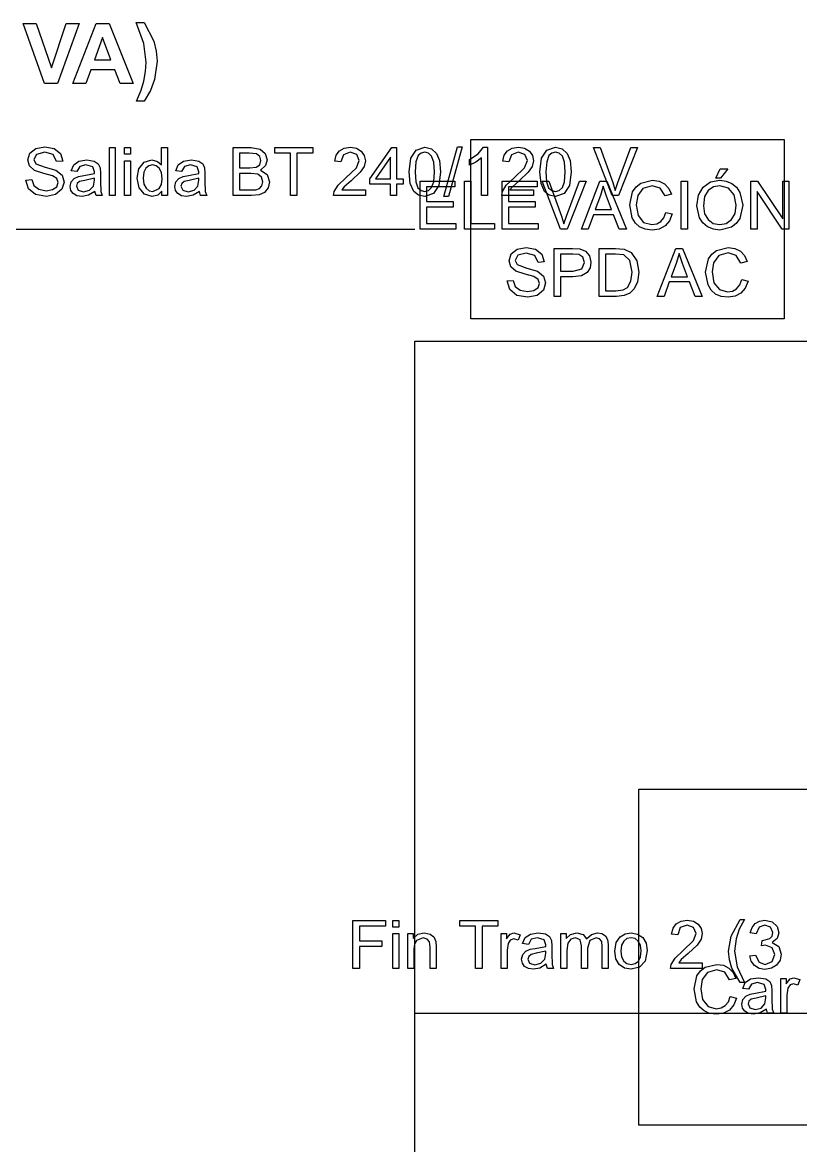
# Model space of a CAD drawing. Extents: x 10 to 410, y -78 to 290.
# Drawn here: x 195 to 264.5, y 190.2 to 290.5 of the extents above; entities that cross this region are included whole.
import ezdxf

# ---------------------------------------------------------------- set-up
doc = ezdxf.new("R2010")
doc.units = 0

msp = doc.modelspace()

# ---------------------------------------------------------------- linework, layer by layer
at = {"layer": 'Layer 1', "color": 7}
for points in [[(196.93604, 285), (195.01709, 290.368652), (196.19263, 290.368652), (197.55127, 286.395264), (198.86597, 290.368652), (200.01587, 290.368652), (198.09326, 285), (196.93604, 285)], [(202.72266, 275), (202.72266, 279.294922), (203.25, 279.294922), (203.25, 275), (202.72266, 275)], [(207.41895, 275), (207.41895, 275.392578), (207.05347, 275.04541), (206.54883, 274.929688), (205.86328, 275.134766), (205.37988, 275.706055), (205.20996, 276.552734), (205.36523, 277.396484), (205.83105, 277.979492), (206.52539, 278.181641), (207.02637, 278.061523), (207.38379, 277.753906), (207.38379, 279.294922), (207.9082, 279.294922), (207.9082, 275), (207.41895, 275)], [(213.78516, 275), (213.78516, 279.294922), (215.39648, 279.294922), (216.18457, 279.163086), (216.65039, 278.761719), (216.82031, 278.196289), (216.6709, 277.677734), (216.21973, 277.285156), (216.81738, 276.895508), (217.02832, 276.245117), (216.89941, 275.682617), (216.58594, 275.28418), (216.11426, 275.070312), (215.42285, 275), (213.78516, 275)], [(218.90332, 275), (218.90332, 278.788086), (217.48828, 278.788086), (217.48828, 279.294922), (220.89258, 279.294922), (220.89258, 278.788086), (219.47168, 278.788086), (219.47168, 275), (218.90332, 275)], [(227.84766, 275), (227.84766, 276.02832), (225.98437, 276.02832), (225.98437, 276.511719), (227.94434, 279.294922), (228.375, 279.294922), (228.375, 276.511719), (228.95508, 276.511719), (228.95508, 276.02832), (228.375, 276.02832), (228.375, 275), (227.84766, 275)], [(247.61719, 275), (245.95312, 279.294922), (246.56836, 279.294922), (247.68457, 276.174805), (247.91016, 275.47168), (248.1416, 276.174805), (249.30176, 279.294922), (249.88184, 279.294922), (248.2002, 275), (247.61719, 275)], [(204.07031, 275), (204.07031, 278.111328), (204.59766, 278.111328), (204.59766, 275), (204.07031, 275)], [(230.474609, 272), (230.474609, 276.294922), (233.580078, 276.294922), (233.580078, 275.788086), (231.042969, 275.788086), (231.042969, 274.472656), (233.418945, 274.472656), (233.418945, 273.96875), (231.042969, 273.96875), (231.042969, 272.506836), (233.679688, 272.506836), (233.679688, 272), (230.474609, 272)], [(234.441406, 272), (234.441406, 276.294922), (235.009766, 276.294922), (235.009766, 272.506836), (237.125, 272.506836), (237.125, 272), (234.441406, 272)], [(237.813477, 272), (237.813477, 276.294922), (240.918945, 276.294922), (240.918945, 275.788086), (238.381836, 275.788086), (238.381836, 274.472656), (240.757813, 274.472656), (240.757813, 273.96875), (238.381836, 273.96875), (238.381836, 272.506836), (241.018555, 272.506836), (241.018555, 272), (237.813477, 272)], [(243.03125, 272), (241.367188, 276.294922), (241.982422, 276.294922), (243.098633, 273.174805), (243.324219, 272.47168), (243.555664, 273.174805), (244.71582, 276.294922), (245.295898, 276.294922), (243.614258, 272), (243.03125, 272)], [(244.888672, 272), (246.538086, 276.294922), (247.150391, 276.294922), (248.908203, 272), (248.260742, 272), (247.759766, 273.300781), (245.963867, 273.300781), (245.492188, 272), (244.888672, 272)], [(253.791992, 272), (253.791992, 276.294922), (254.360352, 276.294922), (254.360352, 272), (253.791992, 272)], [(260.023437, 272), (260.023437, 276.294922), (260.606445, 276.294922), (262.862305, 272.922852), (262.862305, 276.294922), (263.407227, 276.294922), (263.407227, 272), (262.824219, 272), (260.568359, 275.375), (260.568359, 272), (260.023437, 272)], [(238.26562, 267.379883), (238.80176, 267.426758), (238.97754, 266.896484), (239.41113, 266.5625), (240.07031, 266.436523), (240.64453, 266.533203), (241.01367, 266.796875), (241.13672, 267.166016), (241.01953, 267.517578), (240.63281, 267.772461), (239.86816, 267.980469), (239.03906, 268.25), (238.5791, 268.648438), (238.42969, 269.18457), (238.61426, 269.791016), (239.15332, 270.22168), (239.94141, 270.368164), (240.78223, 270.212891), (241.34473, 269.761719), (241.55566, 269.084961), (241.01074, 269.043945), (240.71191, 269.659179), (239.96484, 269.867187), (239.21191, 269.676757), (238.97754, 269.222656), (239.14453, 268.841796), (240, 268.534179), (240.95215, 268.261718), (241.50586, 267.822265), (241.68457, 267.21289), (241.48828, 266.565429), (240.92285, 266.09375), (240.09668, 265.926757), (239.11816, 266.096679), (238.5, 266.606445), (238.26562, 267.379883), (238.26562, 267.379883)], [(242.46094, 266), (242.46094, 270.294922), (244.08105, 270.294922), (244.73437, 270.253906), (245.26465, 270.051757), (245.60742, 269.638671), (245.73926, 269.052734), (245.6521, 268.54663), (245.39062, 268.124023), (244.901365, 267.840576), (244.13086, 267.746093), (243.0293, 267.746093), (243.0293, 266), (242.46094, 266)], [(243.0293, 268.25293), (244.13965, 268.25293), (244.92187, 268.458008), (245.15332, 269.035156), (245.01562, 269.495117), (244.6582, 269.75), (244.12793, 269.788086), (243.0293, 269.788086), (243.0293, 268.25293)], [(246.46289, 266), (246.46289, 270.294922), (247.94238, 270.294922), (248.70703, 270.233398), (249.33691, 269.925781), (249.84375, 269.190429), (250.01367, 268.170898), (249.89941, 267.30371), (249.60645, 266.676757), (249.21387, 266.287109), (248.70117, 266.073242), (248.0127, 266), (246.46289, 266)], [(251.66016, 266), (253.30957, 270.294922), (253.92187, 270.294922), (255.67969, 266), (255.03223, 266), (254.53125, 267.300781), (252.73535, 267.300781), (252.26367, 266), (251.66016, 266)], [(224.481445, 206), (224.481445, 210.294922), (227.378906, 210.294922), (227.378906, 209.788086), (225.049805, 209.788086), (225.049805, 208.458008), (227.06543, 208.458008), (227.06543, 207.951172), (225.049805, 207.951172), (225.049805, 206), (224.481445, 206)], [(235.438477, 206), (235.438477, 209.788086), (234.023438, 209.788086), (234.023438, 210.294922), (237.427734, 210.294922), (237.427734, 209.788086), (236.006836, 209.788086), (236.006836, 206), (235.438477, 206)], [(228.052734, 206), (228.052734, 209.111328), (228.580078, 209.111328), (228.580078, 206), (228.052734, 206)], [(229.382812, 206), (229.382812, 209.111328), (229.857422, 209.111328), (229.857422, 208.668945), (230.276367, 209.053467), (230.847656, 209.181641), (231.363281, 209.079102), (231.717773, 208.81543), (231.881836, 208.425781), (231.911133, 207.913086), (231.911133, 206), (231.383789, 206), (231.383789, 207.892578), (231.322265, 208.373047), (231.102539, 208.62793), (230.736328, 208.72461), (230.15332, 208.510743), (229.970947, 208.200929), (229.910156, 207.69922), (229.910156, 206), (229.382812, 206)], [(237.714844, 206), (237.714844, 209.111328), (238.189453, 209.111328), (238.189453, 208.639648), (238.523438, 209.076172), (238.863281, 209.181641), (239.405273, 209.011719), (239.223633, 208.522461), (238.836914, 208.636719), (238.526367, 208.53125), (238.330078, 208.244141), (238.242187, 207.628906), (238.242187, 206), (237.714844, 206)], [(243.055664, 206), (243.055664, 209.111328), (243.527344, 209.111328), (243.527344, 208.674805), (243.916992, 209.041016), (244.470703, 209.181641), (245.036133, 209.038086), (245.349609, 208.636719), (245.774414, 209.045411), (246.310547, 209.181641), (246.71997, 209.117188), (247.022461, 208.923828), (247.209228, 208.599365), (247.271484, 208.135742), (247.271484, 206), (246.74707, 206), (246.74707, 207.959961), (246.69434, 208.414063), (246.50977, 208.639648), (246.193363, 208.724608), (245.648442, 208.504882), (245.431645, 207.807616), (245.431645, 206), (244.904301, 206), (244.904301, 208.021484), (244.775395, 208.548828), (244.35352, 208.724609), (243.940434, 208.607422), (243.667973, 208.264648), (243.583013, 207.614258), (243.583013, 206), (243.055664, 206)], [(262.71094, 202), (262.71094, 205.111328), (263.18555, 205.111328), (263.18555, 204.639648), (263.51953, 205.076172), (263.85937, 205.181641), (264.40137, 205.011719), (264.21973, 204.522461), (263.83301, 204.636719), (263.52246, 204.53125), (263.32617, 204.244141), (263.23827, 203.628906), (263.23827, 202), (262.71094, 202)]]:
    msp.add_lwpolyline(points, close=True, dxfattribs=at)
for points in [[(204.85352, 285), (203.67432, 285), (203.20557, 286.219482), (201.05957, 286.219482), (200.61646, 285), (199.46655, 285), (201.55762, 290.368652), (202.70386, 290.368652), (204.85352, 285)], [(205.1355, 283.421631), (205.56396, 284.421387), (205.79468, 285.223389), (205.95215, 286.083984), (206.00345, 286.922607), (205.81668, 288.570557), (205.1282, 290.460205), (205.82767, 290.460205), (206.6846, 288.790283), (206.915315, 287.901306), (206.99222, 286.999512), (206.75052, 285.358887), (206.387055, 284.38385), (205.84598, 283.421631), (205.1355, 283.421631)], [(202.85767, 287.124023), (202.11792, 289.116211), (201.39282, 287.124023), (202.85767, 287.124023)], [(195.26953, 276.379883), (195.80566, 276.426758), (195.98145, 275.896484), (196.41504, 275.5625), (197.07422, 275.436523), (197.64844, 275.533203), (198.01758, 275.796875), (198.14062, 276.166016), (198.02344, 276.517578), (197.63672, 276.772461), (196.87207, 276.980469), (196.04297, 277.25), (195.58301, 277.648438), (195.43359, 278.184571), (195.61816, 278.791016), (196.15723, 279.22168), (196.94531, 279.368164), (197.78613, 279.212891), (198.34863, 278.761719), (198.55957, 278.084961), (198.01465, 278.043945), (197.71582, 278.65918), (196.96875, 278.867187), (196.21582, 278.676758), (195.98145, 278.222656), (196.14844, 277.841797), (197.00391, 277.53418), (197.95605, 277.261719), (198.50977, 276.822266), (198.68848, 276.212891), (198.49219, 275.56543), (197.92676, 275.09375), (197.10059, 274.926758), (196.12207, 275.09668), (195.50391, 275.606445), (195.26953, 276.379883), (195.26953, 276.379883)], [(204.07031, 278.688477), (204.07031, 279.294922), (204.59766, 279.294922), (204.59766, 278.688477), (204.07031, 278.688477)], [(214.35352, 277.490234), (215.28223, 277.490234), (215.82422, 277.540039), (216.14941, 277.753907), (216.26074, 278.128907), (216.1582, 278.503907), (215.86523, 278.726563), (215.21191, 278.788086), (214.35352, 278.788086), (214.35352, 277.490234)], [(225.5918, 275.506836), (225.5918, 275), (222.75293, 275), (222.81443, 275.366211), (223.16014, 275.9375), (223.85154, 276.587891), (224.79783, 277.496094), (225.04393, 278.131836), (224.81834, 278.65918), (224.23533, 278.875977), (223.62596, 278.647461), (223.39451, 278.014648), (222.85252, 278.070312), (222.985105, 278.604248), (223.27146, 278.993164), (223.697002, 279.232666), (224.24705, 279.3125), (224.80076, 279.226807), (225.22557, 278.969726), (225.495832, 278.585937), (225.58592, 278.120117), (225.48045, 277.613281), (225.12889, 277.088867), (224.31736, 276.333008), (223.70799, 275.791016), (223.48533, 275.506836), (225.5918, 275.506836)], [(229.49414, 277.118164), (229.64941, 278.342773), (230.11523, 279.060547), (230.89453, 279.3125), (231.50098, 279.171875), (231.93164, 278.770508), (232.19824, 278.131836), (232.29494, 277.118164), (232.13967, 275.896484), (231.67385, 275.178711), (230.89455, 274.926758), (230.34011, 275.038086), (229.91897, 275.37207), (229.600362, 276.07666), (229.49416, 277.118164), (229.49414, 277.118164)], [(230.03613, 277.118164), (230.097655, 276.237061), (230.28223, 275.708984), (230.559815, 275.44751), (230.89453, 275.360352), (231.228515, 275.448242), (231.50391, 275.711914), (231.690675, 276.239258), (231.75293, 277.118164), (231.690675, 278.000732), (231.50391, 278.527344), (231.22705, 278.788818), (230.88867, 278.875977), (230.56201, 278.799072), (230.30859, 278.568359), (230.104245, 278.009521), (230.03613, 277.118164), (230.03613, 277.118164)], [(232.58203, 274.926758), (233.82715, 279.368164), (234.24902, 279.368164), (233.00684, 274.926758), (232.58203, 274.926758)], [(236.48437, 275), (235.95703, 275), (235.95703, 278.360352), (235.45605, 277.99707), (234.90234, 277.724609), (234.90234, 278.234375), (235.67578, 278.738281), (236.14453, 279.3125), (236.48437, 279.3125), (236.48437, 275)], [(240.60645, 275.506836), (240.60645, 275), (237.76758, 275), (237.82908, 275.366211), (238.17478, 275.9375), (238.86619, 276.587891), (239.81248, 277.496094), (240.05857, 278.131836), (239.83299, 278.65918), (239.24998, 278.875977), (238.6406, 278.647461), (238.40916, 278.014648), (237.86717, 278.070312), (237.999755, 278.604248), (238.28611, 278.993164), (238.711648, 279.232666), (239.2617, 279.3125), (239.815408, 279.226807), (240.24021, 278.969726), (240.51048, 278.585937), (240.60057, 278.120117), (240.4951, 277.613281), (240.14353, 277.088867), (239.33201, 276.333008), (238.72264, 275.791016), (238.49998, 275.506836), (240.60645, 275.506836)], [(241.17187, 277.118164), (241.32715, 278.342773), (241.79297, 279.060547), (242.57227, 279.3125), (243.17871, 279.171875), (243.60937, 278.770508), (243.87598, 278.131836), (243.97268, 277.118164), (243.8174, 275.896484), (243.35158, 275.178711), (242.57229, 274.926758), (242.017842, 275.038086), (241.5967, 275.37207), (241.278092, 276.07666), (241.17189, 277.118164), (241.17187, 277.118164)], [(241.71387, 277.118164), (241.775393, 276.237061), (241.95996, 275.708984), (242.237548, 275.44751), (242.57227, 275.360352), (242.906253, 275.448242), (243.18164, 275.711914), (243.368405, 276.239258), (243.43066, 277.118164), (243.368405, 278.000732), (243.18164, 278.527344), (242.904788, 278.788818), (242.56641, 278.875977), (242.239745, 278.799072), (241.98633, 278.568359), (241.781985, 278.009521), (241.71387, 277.118164), (241.71387, 277.118164)], [(201.42773, 275.383789), (200.8623, 275.032227), (200.28223, 274.929688), (199.828857, 274.991943), (199.49414, 275.178711), (199.287597, 275.465088), (199.21875, 275.820312), (199.32129, 276.236328), (199.59375, 276.541016), (199.97461, 276.713867), (200.44336, 276.792969), (201.38379, 276.97461), (201.38679, 277.112305), (201.23737, 277.566407), (200.63679, 277.745118), (200.08601, 277.613282), (199.82527, 277.153321), (199.30964, 277.223633), (199.54109, 277.756836), (200.00691, 278.070312), (200.71296, 278.181641), (201.36042, 278.087891), (201.72663, 277.850586), (201.89069, 277.493164), (201.91709, 277.006836), (201.91709, 276.303711), (201.94929, 275.37207), (202.08405, 275), (201.53327, 275), (201.4278, 275.383789), (201.42773, 275.383789)], [(205.75195, 276.552734), (205.81494, 276.030518), (206.00391, 275.65918), (206.278565, 275.437256), (206.59863, 275.363281), (207.18457, 275.644531), (207.36694, 276.002686), (207.42773, 276.508789), (207.366207, 277.0625), (207.18164, 277.446289), (206.906985, 277.67041), (206.5752, 277.745117), (206.252197, 277.67334), (205.98633, 277.458008), (205.810545, 277.088135), (205.75195, 276.552734), (205.75195, 276.552734)], [(210.76758, 275.383789), (210.20215, 275.032227), (209.62207, 274.929688), (209.168697, 274.991943), (208.83398, 275.178711), (208.627437, 275.465088), (208.55859, 275.820312), (208.66113, 276.236328), (208.93359, 276.541016), (209.31445, 276.713867), (209.7832, 276.792969), (210.72363, 276.97461), (210.72663, 277.112305), (210.57722, 277.566407), (209.97663, 277.745118), (209.42585, 277.613282), (209.16511, 277.153321), (208.64948, 277.223633), (208.88093, 277.756836), (209.34675, 278.070312), (210.0528, 278.181641), (210.70027, 278.087891), (211.06648, 277.850586), (211.23054, 277.493164), (211.25694, 277.006836), (211.25694, 276.303711), (211.28914, 275.37207), (211.42391, 275), (210.87313, 275), (210.76766, 275.383789), (210.76758, 275.383789)], [(227.84766, 276.511719), (227.84766, 278.448242), (226.50293, 276.511719), (227.84766, 276.511719)], [(214.35352, 275.506836), (215.42285, 275.506836), (215.80957, 275.527344), (216.1377, 275.644531), (216.35449, 275.881836), (216.43949, 276.245117), (216.31645, 276.661133), (215.97367, 276.910156), (215.34672, 276.983398), (214.35356, 276.983398), (214.35352, 275.506836)], [(256.882812, 276.558593), (257.272461, 277.378905), (257.963867, 277.378905), (257.319336, 276.558593), (256.882812, 276.558593)], [(201.38383, 276.561523), (200.5225, 276.362305), (200.06254, 276.256836), (199.85453, 276.083984), (199.78133, 275.834961), (199.93953, 275.483398), (200.40828, 275.342773), (200.95028, 275.474609), (201.29891, 275.84082), (201.38391, 276.368164), (201.38383, 276.561523)], [(210.72368, 276.561523), (209.86235, 276.362305), (209.40239, 276.256836), (209.19439, 276.083984), (209.12109, 275.834961), (209.2793, 275.483398), (209.74805, 275.342773), (210.29004, 275.474609), (210.63867, 275.84082), (210.72367, 276.368164), (210.72368, 276.561523)], [(246.12793, 273.763672), (247.583984, 273.763672), (247.135742, 274.953125), (246.831055, 275.84375), (246.599609, 275.023438), (246.12793, 273.763672)], [(252.426758, 273.505859), (252.995117, 273.362305), (252.744629, 272.744873), (252.350586, 272.292969), (251.835693, 272.018311), (251.216797, 271.926758), (250.586914, 271.99707), (250.085937, 272.208008), (249.703613, 272.555176), (249.423828, 273.02832), (249.198242, 274.179688), (249.453125, 275.348633), (249.764404, 275.788818), (250.182617, 276.107422), (251.225586, 276.368164), (251.818848, 276.286133), (252.30957, 276.040039), (252.682373, 275.645264), (252.921875, 275.117188), (252.362305, 274.985352), (251.928711, 275.667969), (251.213867, 275.881836), (250.384766, 275.644531), (249.918945, 275.005859), (249.78418, 274.182617), (249.942383, 273.224609), (250.44043, 272.615234), (251.169922, 272.413086), (251.61084, 272.481934), (251.978516, 272.688477), (252.256103, 273.030518), (252.426758, 273.505859), (252.426758, 273.505859)], [(255.189453, 274.091797), (255.333008, 275.044678), (255.763672, 275.764648), (256.421387, 276.219482), (257.246094, 276.371094), (257.811523, 276.300049), (258.318359, 276.086914), (258.738769, 275.746338), (259.044922, 275.292969), (259.296875, 274.141602), (259.033203, 272.972656), (258.7146, 272.519287), (258.286133, 272.19043), (257.243164, 271.926758), (256.668945, 272), (256.15918, 272.219727), (255.739502, 272.566162), (255.435547, 273.019531), (255.189453, 274.091797), (255.189453, 274.091797)], [(255.775391, 274.083007), (255.879395, 273.388671), (256.191406, 272.858398), (256.663086, 272.524413), (257.240234, 272.413085), (257.824707, 272.525878), (258.294922, 272.864257), (258.606933, 273.409911), (258.710937, 274.14453), (258.532227, 275.058593), (258.013672, 275.665038), (257.249023, 275.881835), (256.687256, 275.777831), (256.208984, 275.465819), (255.883789, 274.913573), (255.775391, 274.083007), (255.775391, 274.083007)], [(247.03125, 266.506836), (247.94824, 266.506836), (248.61328, 266.585938), (249, 266.808594), (249.31348, 267.350586), (249.42773, 268.179688), (249.20508, 269.213868), (248.66895, 269.700196), (247.93359, 269.788087), (247.03125, 269.788087), (247.03125, 266.506836)], [(252.89941, 267.763672), (254.35547, 267.763672), (253.90723, 268.953125), (253.60254, 269.84375), (253.37109, 269.023438), (252.89941, 267.763672)], [(259.19824, 267.505859), (259.7666, 267.362305), (259.516112, 266.744873), (259.12207, 266.292969), (258.607177, 266.018311), (257.98828, 265.926758), (257.3584, 265.99707), (256.85742, 266.208008), (256.475097, 266.555176), (256.19531, 267.02832), (255.96973, 268.179688), (256.22461, 269.348633), (256.535887, 269.788818), (256.9541, 270.107422), (257.99707, 270.368164), (258.59033, 270.286133), (259.08105, 270.040039), (259.453857, 269.645264), (259.69336, 269.117188), (259.13379, 268.985352), (258.7002, 269.667969), (257.98535, 269.881836), (257.15625, 269.644531), (256.69043, 269.005859), (256.55566, 268.182617), (256.71387, 267.224609), (257.21191, 266.615234), (257.94141, 266.413086), (258.382327, 266.481934), (258.75, 266.688477), (259.027585, 267.030518), (259.19824, 267.505859), (259.19824, 267.505859)], [(228.052734, 209.688477), (228.052734, 210.294922), (228.580078, 210.294922), (228.580078, 209.688477), (228.052734, 209.688477)], [(255.682617, 206.506836), (255.682617, 206), (252.84375, 206), (252.90527, 206.366211), (253.250974, 206.9375), (253.94238, 207.587891), (254.888669, 208.496094), (255.134763, 209.131836), (254.909177, 209.65918), (254.326169, 209.875977), (253.716794, 209.647461), (253.485349, 209.014648), (252.943356, 209.070308), (253.075922, 209.604243), (253.362302, 209.993159), (253.787839, 210.232661), (254.337888, 210.312495), (254.891599, 210.226802), (255.316403, 209.969722), (255.586667, 209.585933), (255.676755, 209.120112), (255.571286, 208.613276), (255.219724, 208.088862), (254.4082, 207.333003), (253.798825, 206.791011), (253.576169, 206.506831), (255.682617, 206.506836)], [(259.069336, 204.737305), (258.331055, 206.026367), (258.104736, 206.777832), (258.029297, 207.555664), (258.254883, 208.891602), (259.069336, 210.368164), (259.447266, 210.368164), (258.978516, 209.498047), (258.697266, 208.654297), (258.571289, 207.552734), (258.790283, 206.144287), (259.447266, 204.737305), (259.069336, 204.737305)], [(259.916016, 207.133789), (260.443359, 207.204099), (260.750977, 206.556638), (261.28418, 206.360349), (261.911133, 206.618161), (262.168945, 207.256833), (261.931641, 207.854489), (261.328125, 208.091794), (260.956055, 208.033204), (261.014645, 208.496095), (261.099605, 208.490195), (261.706051, 208.665977), (261.908199, 208.889365), (261.975582, 209.207969), (261.779293, 209.688438), (261.272457, 209.878867), (260.759762, 209.685508), (260.49609, 209.10543), (259.968746, 209.19918), (260.126949, 209.669395), (260.408199, 210.019492), (260.792721, 210.239219), (261.260738, 210.312461), (261.908199, 210.160117), (262.359371, 209.749961), (262.517574, 209.19625), (262.36816, 208.689414), (261.925777, 208.326133), (262.517574, 207.959922), (262.728512, 207.268516), (262.625973, 206.748496), (262.318355, 206.313438), (261.854, 206.021201), (261.281246, 205.923789), (260.763424, 206.008017), (260.340816, 206.260703), (260.04858, 206.647422), (259.916012, 207.13375), (259.916016, 207.133789)], [(241.749023, 206.383789), (241.183594, 206.032227), (240.603516, 205.929688), (240.150146, 205.991944), (239.81543, 206.178711), (239.608887, 206.465088), (239.540039, 206.820313), (239.642578, 207.236328), (239.915039, 207.541016), (240.295898, 207.713867), (240.764648, 207.792967), (241.705078, 207.974607), (241.707978, 208.112303), (241.558564, 208.566404), (240.957978, 208.745115), (240.407197, 208.613279), (240.146454, 208.153318), (239.630829, 208.223628), (239.862275, 208.756831), (240.328095, 209.070308), (241.03415, 209.181636), (241.681611, 209.087886), (242.047822, 208.850581), (242.211884, 208.493159), (242.238254, 208.006831), (242.238254, 207.303706), (242.270484, 206.372065), (242.405249, 205.999995), (241.854468, 205.999995), (241.748999, 206.383784), (241.749023, 206.383789)], [(247.857422, 207.555664), (247.977539, 208.307861), (248.337891, 208.835938), (248.783203, 209.095215), (249.316406, 209.181641), (249.899414, 209.076172), (250.365234, 208.759766), (250.670654, 208.260254), (250.772461, 207.599609), (250.59082, 206.65332), (250.066406, 206.120117), (249.316406, 205.929688), (248.725342, 206.034424), (248.258789, 206.348633), (247.957764, 206.859863), (247.857422, 207.555664), (247.857422, 207.555664)], [(248.399414, 207.555664), (248.464599, 207.032715), (248.660156, 206.65918), (248.954589, 206.437256), (249.316406, 206.363281), (249.676025, 206.437988), (249.969727, 206.662109), (250.165283, 207.039307), (250.230469, 207.573242), (250.164551, 208.080078), (249.966797, 208.446289), (249.673828, 208.67041), (249.316406, 208.745117), (248.954589, 208.671143), (248.660156, 208.449219), (248.464599, 208.077881), (248.399414, 207.555664), (248.399414, 207.555664)], [(241.705083, 207.561523), (240.843755, 207.362305), (240.383794, 207.256836), (240.175786, 207.083984), (240.102546, 206.834961), (240.260749, 206.483398), (240.729499, 206.342773), (241.271491, 206.474609), (241.620124, 206.84082), (241.705084, 207.368164), (241.705083, 207.561523)], [(258.17871, 203.505859), (258.74707, 203.362305), (258.496582, 202.744873), (258.10254, 202.292969), (257.587648, 202.018311), (256.96875, 201.926758), (256.338865, 201.997071), (255.83789, 202.208008), (255.455567, 202.555176), (255.17578, 203.02832), (254.9502, 204.179688), (255.20508, 205.348633), (255.516357, 205.788818), (255.93457, 206.107422), (256.97754, 206.368164), (257.5708, 206.286133), (258.06152, 206.040039), (258.434327, 205.645264), (258.67383, 205.117188), (258.11426, 204.985352), (257.68066, 205.667969), (256.96582, 205.881836), (256.13672, 205.644531), (255.6709, 205.005859), (255.53613, 204.182617), (255.69434, 203.224609), (256.19238, 202.615234), (256.92187, 202.413086), (257.36279, 202.481934), (257.73047, 202.688477), (258.008055, 203.030517), (258.17871, 203.505859), (258.17871, 203.505859)], [(261.41016, 202.383789), (260.84473, 202.032227), (260.26465, 201.929688), (259.811277, 201.991944), (259.47656, 202.178711), (259.270017, 202.465088), (259.20117, 202.820313), (259.30371, 203.236328), (259.57617, 203.541016), (259.95703, 203.713867), (260.42578, 203.792967), (261.36621, 203.974607), (261.36921, 204.112303), (261.2198, 204.566404), (260.61921, 204.745115), (260.06843, 204.613279), (259.80769, 204.153318), (259.29206, 204.223628), (259.52351, 204.756831), (259.98933, 205.070308), (260.69538, 205.181636), (261.34284, 205.087886), (261.70905, 204.850581), (261.87312, 204.493159), (261.89952, 204.006831), (261.89952, 203.303706), (261.93172, 202.372065), (262.06649, 201.999995), (261.5157, 201.999995), (261.41024, 202.383784), (261.41016, 202.383789)], [(261.36626, 203.561523), (260.50493, 203.362305), (260.04497, 203.256836), (259.83696, 203.083984), (259.76376, 202.834961), (259.92196, 202.483398), (260.39071, 202.342773), (260.93271, 202.474609), (261.28134, 202.84082), (261.36634, 203.368164), (261.36626, 203.561523)]]:
    msp.add_lwpolyline(points, dxfattribs=at)
at = {"layer": 'Layer 1', "color": 154}
for points in [[(235, 280), (263, 280), (263, 264), (235, 264), (235, 280)], [(230, 262), (310, 262), (310, 22), (230, 22), (230, 262)], [(250, 222), (332, 222), (332, 192), (250, 192), (250, 222)]]:
    msp.add_lwpolyline(points, dxfattribs=at)
at = {"layer": 'Layer 1', "color": 12}
msp.add_lwpolyline([(160, 272), (230, 272)], dxfattribs=at)
at = {"layer": 'Layer 1', "color": 163}
msp.add_lwpolyline([(230, 202), (310, 202)], dxfattribs=at)

doc.saveas('drawing.dxf')
